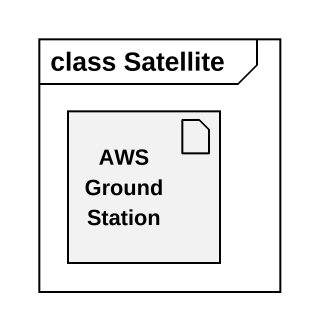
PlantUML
@startuml
mainframe class Satellite
artifact "AWS Ground Station" as AWS_Ground_Station
@enduml
